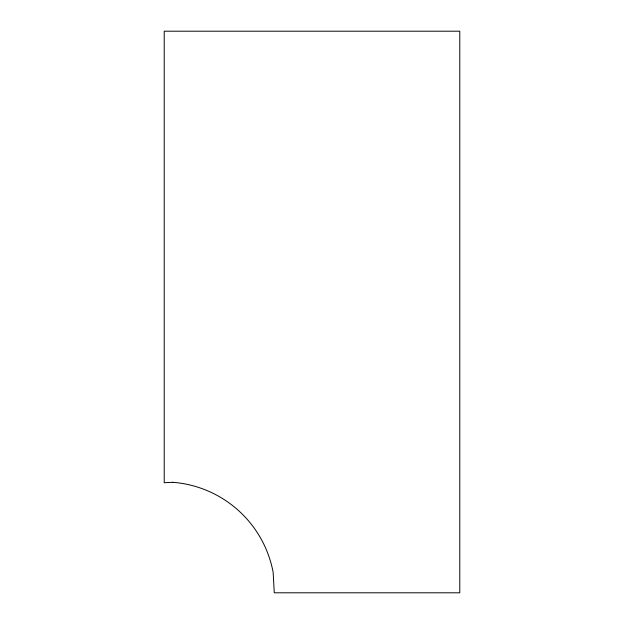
<?xml version="1.0" encoding="UTF-8"?>
<svg xmlns="http://www.w3.org/2000/svg" width="624" height="624" viewBox="0 0 624 624"><rect width="100%" height="100%" fill="white"/><g stroke="black" fill="none" stroke-linecap="round" stroke-linejoin="round"><path stroke-width="0.94" d="M172.739 482.29L164.213 482.75L164.213 31.2L459.787 31.2L459.787 592.8L274.264 592.8L273.164 572.434A110.846 110.846 0 0 0 172.739 482.29"/></g></svg>
